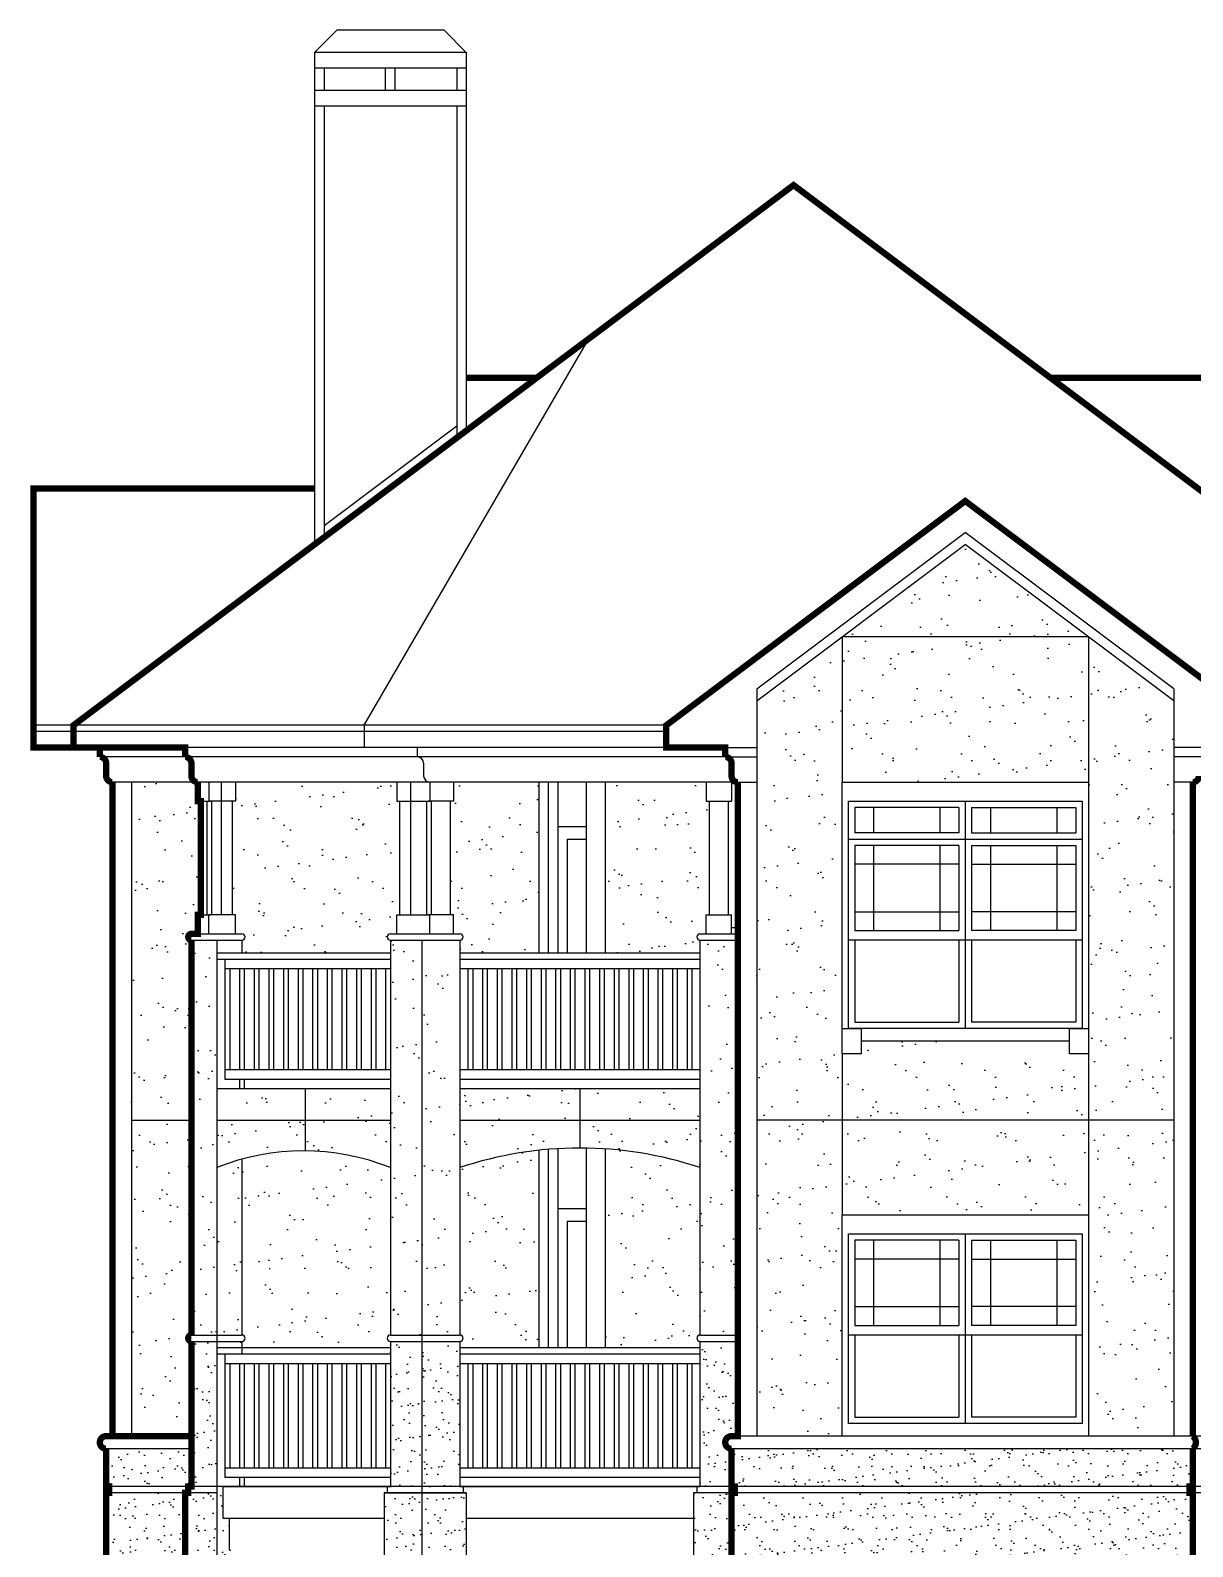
# Model space of a CAD drawing. Header units: inches. Extents: x 495 to 2623, y 393 to 2134.
# Drawn here: x 674.3 to 1042.3, y 733 to 1213 of the extents above; entities that cross this region are included whole.
import ezdxf

# ---------------------------------------------------------------- set-up
doc = ezdxf.new("R2010")
doc.units = ezdxf.units.IN
doc.header["$LTSCALE"] = 0.5
doc.header["$MEASUREMENT"] = 0
for name, color, linetype in [('A-ANNO-NOTE', 7, 'Continuous'), ('A-DOOR', 3, 'Continuous'), ('A-ELEV', 2, 'Continuous'), ('A-ELEV-OTLN', 5, 'Continuous'), ('A-ELEV-PATT', 8, 'Continuous'), ('A-GLAZ-FULL', 3, 'Continuous')]:
    doc.layers.add(name, color=color, linetype=linetype)
doc.styles.add('NOTE', font='romans.shx', dxfattribs={"width": 0.9})
doc.dimstyles.new('STANDARD-96', dxfattribs={"dimscale": 96, "dimtxt": 0.09375, "dimasz": 0.09375, "dimexe": 0.0625, "dimexo": 0.0625, "dimgap": 0.03125, "dimtad": 1, "dimdec": 4, "dimzin": 3, "dimdsep": 46, "dimlunit": 4, "dimtxsty": 'NOTE', "dimcen": 0, "dimadec": 0, "dimazin": 0, "dimtfac": 0.7, "dimtdec": 4, "dimtmove": 2, "dimatfit": 3, "dimfxl": 0, "dimfrac": 1, "dimtolj": 1, "dimtzin": 0, "dimarcsym": 0})

msp = doc.modelspace()

# ---------------------------------------------------------------- hatches: boundary and pattern name
at = {"layer": 'A-ELEV-PATT'}
h = msp.add_hatch(dxfattribs=at)
h.set_pattern_fill('AR-SAND', color=256, scale=8, style=0)
h.paths.add_polyline_path([(970.30977, 1050.2165), (931.30977, 1020.9665), (1009.30977, 1020.9665)])
h.paths.add_polyline_path([(1009.30977, 1020.9665), (931.30977, 1020.9665), (931.30977, 974.9665), (1009.30977, 974.9665)])
h.paths.add_polyline_path([(931.30977, 1020.9665), (904.30977, 1000.7165), (904.30977, 867.9665), (931.30977, 867.9665), (931.30977, 888.9665), (931.30977, 896.9665), (931.30977, 974.9665)])
h.paths.add_polyline_path([(1009.30977, 888.9665), (1003.30977, 888.9665), (1003.30977, 892.9665), (937.30977, 892.9665), (937.30977, 888.9665), (931.30977, 888.9665), (931.30977, 867.9665), (1009.30977, 867.9665)])
h.paths.add_polyline_path([(1036.30977, 1000.7165), (1009.30977, 1020.9665), (1009.30977, 974.9665), (1009.30977, 892.9665), (1009.30977, 888.9665), (1009.30977, 867.9665), (1036.30977, 867.9665)])
h = msp.add_hatch(dxfattribs=at)
h.set_pattern_fill('AR-SAND', color=256, scale=8, style=0)
h.paths.add_polyline_path([(725.30977, 924.9665, -1), (725.30977, 926.9665), (727.30977, 926.9665), (727.30977, 932.9665), (728.30977, 932.9665), (728.30977, 968.9665), (727.30977, 968.9665), (727.30977, 974.9665), (706.30977, 974.9665), (706.30977, 867.9665), (725.30977, 867.9665)])
h = msp.add_hatch(dxfattribs=at)
h.set_pattern_fill('AR-SAND', color=256, scale=8, style=0)
h.paths.add_polyline_path([(791.30977, 968.9665), (790.30977, 968.9665), (790.30977, 974.9665), (739.30977, 974.9665), (739.30977, 968.9665), (738.30977, 968.9665), (738.30977, 932.9665), (739.30977, 932.9665), (739.30977, 926.9665), (741.30977, 926.9665, -1), (741.30977, 924.9665), (741.30977, 920.9665), (788.30977, 920.9665), (788.30977, 924.9665, -1), (788.30977, 926.9665), (790.30977, 926.9665), (790.30977, 932.9665), (791.30977, 932.9665)])
h = msp.add_hatch(dxfattribs=at)
h.set_pattern_fill('AR-SAND', color=256, scale=8, style=0)
h.paths.add_polyline_path([(835.30977, 974.9665), (808.30977, 974.9665), (808.30977, 968.9665), (807.30977, 968.9665), (807.30977, 932.9665), (808.30977, 932.9665), (808.30977, 926.9665), (810.30977, 926.9665, -1), (810.30977, 924.9665), (810.30977, 920.9665), (835.30977, 920.9665)])
h = msp.add_hatch(dxfattribs=at)
h.set_pattern_fill('AR-SAND', color=256, scale=8, style=0)
h.paths.add_polyline_path([(889.30977, 968.9665), (888.30977, 968.9665), (888.30977, 974.9665), (856.30977, 974.9665), (856.30977, 920.9665), (886.30977, 920.9665), (886.30977, 924.9665, -1), (886.30977, 926.9665), (888.30977, 926.9665), (888.30977, 932.9665), (889.30977, 932.9665)])
h = msp.add_hatch(dxfattribs=at)
h.set_pattern_fill('AR-SAND', color=256, scale=8, style=0)
h.paths.add_polyline_path([(733.30977, 924.9665), (725.30977, 924.9665), (725.30977, 799.9665), (733.30977, 799.9665)])
h.paths.add_polyline_path([(741.30977, 855.64595, 0.028481622), (733.30977, 852.9665), (733.30977, 799.9665), (741.30977, 799.9665)])
h = msp.add_hatch(dxfattribs=at)
h.set_pattern_fill('AR-SAND', color=256, scale=8, style=0)
h.paths.add_polyline_path([(798.30977, 924.9665), (788.30977, 924.9665), (788.30977, 799.9665), (798.30977, 799.9665)])
h.paths.add_polyline_path([(810.30977, 924.9665), (798.30977, 924.9665), (798.30977, 799.9665), (810.30977, 799.9665)])
h = msp.add_hatch(dxfattribs=at)
h.set_pattern_fill('AR-SAND', color=256, scale=8, style=0)
h.paths.add_polyline_path([(898.30977, 924.9665), (886.30977, 924.9665), (886.30977, 799.9665), (898.30977, 799.9665)])
h = msp.add_hatch(dxfattribs=at)
h.set_pattern_fill('AR-SAND', color=256, scale=8, style=0)
h.paths.add_polyline_path([(761.30977, 877.9665), (733.30977, 877.9665), (733.30977, 867.9665), (761.30977, 867.9665)])
h.paths.add_polyline_path([(761.30977, 867.9665), (733.30977, 867.9665), (733.30977, 852.9665, -0.097023171), (761.30977, 858.25554)])
h.paths.add_polyline_path([(788.30977, 867.9665), (761.30977, 867.9665), (761.30977, 858.25554, -0.093619345), (788.30977, 852.9665)])
h.paths.add_polyline_path([(788.30977, 877.9665), (761.30977, 877.9665), (761.30977, 867.9665), (788.30977, 867.9665)])
h = msp.add_hatch(dxfattribs=at)
h.set_pattern_fill('AR-SAND', color=256, scale=8, style=0)
h.paths.add_polyline_path([(848.30977, 877.9665), (810.30977, 877.9665), (810.30977, 867.9665), (848.30977, 867.9665)])
h.paths.add_polyline_path([(848.30977, 859.14208), (848.30977, 867.9665), (810.30977, 867.9665), (810.30977, 852.9665, -0.080727994)])
h.paths.add_polyline_path([(886.30977, 867.9665), (848.30977, 867.9665), (848.30977, 859.14208, -0.080727994), (886.30977, 852.9665)])
h.paths.add_polyline_path([(886.30977, 877.9665), (848.30977, 877.9665), (848.30977, 867.9665), (886.30977, 867.9665)])
h = msp.add_hatch(dxfattribs=at)
h.set_pattern_fill('AR-SAND', color=256, scale=8, style=0)
h.paths.add_polyline_path([(725.30977, 867.9665), (706.30977, 867.9665), (706.30977, 767.9665), (725.30977, 767.9665), (725.30977, 797.9665, -1), (725.30977, 799.9665)])
h = msp.add_hatch(dxfattribs=at)
h.set_pattern_fill('AR-SAND', color=256, scale=8, style=0)
h.paths.add_polyline_path([(1036.30977, 867.9665), (1009.30977, 867.9665), (1009.30977, 837.9665), (1009.30977, 767.9665), (1036.30977, 767.9665)])
h.paths.add_polyline_path([(1009.30977, 867.9665), (931.30977, 867.9665), (931.30977, 837.9665), (1009.30977, 837.9665)])
h.paths.add_polyline_path([(931.30977, 837.9665), (931.30977, 867.9665), (904.30977, 867.9665), (904.30977, 767.9665), (931.30977, 767.9665)])
h = msp.add_hatch(dxfattribs=at)
h.set_pattern_fill('AR-SAND', color=256, scale=8, style=0)
h.paths.add_polyline_path([(788.30977, 852.9665, 0.163015165), (741.30977, 855.64595), (741.30977, 799.9665, -1), (741.30977, 797.9665), (741.30977, 795.9665), (788.30977, 795.9665), (788.30977, 797.9665, -1), (788.30977, 799.9665)])
h = msp.add_hatch(dxfattribs=at)
h.set_pattern_fill('AR-SAND', color=256, scale=8, style=0)
h.paths.add_polyline_path([(835.30977, 858.43583, 0.053467581), (810.30977, 852.9665), (810.30977, 799.9665, -1), (810.30977, 797.9665), (810.30977, 795.9665), (835.30977, 795.9665)])
h = msp.add_hatch(dxfattribs=at)
h.set_pattern_fill('AR-SAND', color=256, scale=8, style=0)
h.paths.add_polyline_path([(886.30977, 852.9665, 0.06396128), (856.30977, 858.87511), (856.30977, 795.9665), (886.30977, 795.9665), (886.30977, 797.9665, -1), (886.30977, 799.9665)])
h = msp.add_hatch(dxfattribs=at)
h.set_pattern_fill('AR-SAND', color=256, scale=4, style=0)
h.paths.add_polyline_path([(733.30977, 797.9665), (725.30977, 797.9665), (725.30977, 751.9665), (733.30977, 751.9665)])
h.paths.add_polyline_path([(741.30977, 797.9665), (733.30977, 797.9665), (733.30977, 795.9665), (741.30977, 795.9665)])
h = msp.add_hatch(dxfattribs=at)
h.set_pattern_fill('AR-SAND', color=256, scale=4, style=0)
h.paths.add_polyline_path([(798.30977, 797.9665), (788.30977, 797.9665), (788.30977, 751.9665), (798.30977, 751.9665)])
h.paths.add_polyline_path([(810.30977, 797.9665), (798.30977, 797.9665), (798.30977, 751.9665), (810.30977, 751.9665)])
h.paths.add_polyline_path([(798.30977, 749.9665), (786.30977, 749.9665), (786.30977, 717.9665), (798.30977, 717.9665)])
h.paths.add_polyline_path([(812.30977, 749.9665), (798.30977, 749.9665), (798.30977, 717.9665), (812.30977, 717.9665)])
h.paths.add_polyline_path([(798.30977, 715.9665), (786.30977, 715.9665), (786.30977, 626.9665), (798.30977, 626.9665)])
h.paths.add_polyline_path([(812.30977, 715.9665), (798.30977, 715.9665), (798.30977, 626.9665), (812.30977, 626.9665)])
h = msp.add_hatch(dxfattribs=at)
h.set_pattern_fill('AR-SAND', color=256, scale=4, style=0)
h.paths.add_polyline_path([(898.30977, 797.9665), (886.30977, 797.9665), (886.30977, 751.9665), (896.30977, 751.9665), (896.30977, 763.9665, -1), (896.30977, 767.9665), (898.30977, 767.9665)])
h.paths.add_polyline_path([(896.30977, 749.9665), (884.30977, 749.9665), (884.30977, 717.9665), (896.30977, 717.9665)])
h.paths.add_polyline_path([(896.30977, 692.9665), (897.30977, 692.9665), (897.30977, 694.9665), (896.30977, 694.9665), (896.30977, 715.9665), (884.30977, 715.9665), (884.30977, 626.9665), (896.30977, 626.9665), (896.30977, 646.9665), (897.30977, 646.9665), (897.30977, 648.9665), (896.30977, 648.9665), (896.30977, 668.9665), (897.30977, 668.9665), (897.30977, 670.9665), (896.30977, 670.9665)])
h = msp.add_hatch(dxfattribs=at)
h.set_pattern_fill('AR-SAND', color=256, scale=4, style=0)
h.paths.add_polyline_path([(733.30977, 749.9665), (723.30977, 749.9665), (723.30977, 717.9665), (733.30977, 717.9665)])
h.paths.add_polyline_path([(733.30977, 715.9665), (723.30977, 715.9665), (723.30977, 694.9665), (724.30977, 694.9665), (724.30977, 692.9665), (723.30977, 692.9665), (723.30977, 670.9665), (724.30977, 670.9665), (724.30977, 668.9665), (723.30977, 668.9665), (723.30977, 648.9665), (724.30977, 648.9665), (724.30977, 646.9665), (723.30977, 646.9665), (723.30977, 626.9665), (733.30977, 626.9665)])
h.paths.add_polyline_path([(742.30977, 715.9665), (733.30977, 715.9665), (733.30977, 626.9665), (737.30977, 626.9665), (737.30977, 630.9665), (739.30977, 630.9665), (739.30977, 661.9665), (737.30977, 661.9665), (737.30977, 666.9665), (742.30977, 666.9665)])
h.paths.add_polyline_path([(742.30977, 731.9665), (737.30977, 731.9665), (737.30977, 741.9665), (735.30977, 741.9665), (735.30977, 751.9665), (733.30977, 751.9665), (733.30977, 717.9665), (742.30977, 717.9665)])
h.paths.add_polyline_path([(723.30977, 749.9665), (698.30977, 749.9665), (698.30977, 717.9665), (723.30977, 717.9665)])
h.paths.add_polyline_path([(723.30977, 715.9665), (698.30977, 715.9665), (698.30977, 694.9665), (723.30977, 694.9665)])
h.paths.add_polyline_path([(723.30977, 692.9665), (698.30977, 692.9665), (698.30977, 670.9665), (723.30977, 670.9665)])
h.paths.add_polyline_path([(723.30977, 668.9665), (698.30977, 668.9665), (698.30977, 648.9665), (723.30977, 648.9665)])
h.paths.add_polyline_path([(723.30977, 646.9665), (698.30977, 646.9665), (698.30977, 626.9665), (723.30977, 626.9665)])
h.paths.add_polyline_path([(725.30977, 763.9665), (698.30977, 763.9665), (698.30977, 751.9665), (725.30977, 751.9665)])
h = msp.add_hatch(dxfattribs=at)
h.set_pattern_fill('AR-SAND', color=256, scale=4, style=0)
h.paths.add_polyline_path([(1042.30977, 763.9665), (896.30977, 763.9665), (896.30977, 751.9665), (1042.30977, 751.9665)])
h.paths.add_polyline_path([(1042.30977, 749.9665), (896.30977, 749.9665), (896.30977, 717.9665), (931.30977, 717.9665), (931.30977, 719.9665), (931.30977, 727.9665), (967.30977, 727.9665), (967.30977, 732.9665), (973.30977, 732.9665), (973.30977, 727.9665), (1009.30977, 727.9665), (1009.30977, 719.9665), (1009.30977, 717.9665), (1042.30977, 717.9665)])
h.paths.add_polyline_path([(931.30977, 715.9665), (896.30977, 715.9665), (896.30977, 694.9665), (931.30977, 694.9665)])
h.paths.add_polyline_path([(931.30977, 692.9665), (896.30977, 692.9665), (896.30977, 670.9665), (931.30977, 670.9665)])
h.paths.add_polyline_path([(931.30977, 668.9665), (896.30977, 668.9665), (896.30977, 648.9665), (931.30977, 648.9665)])
h.paths.add_polyline_path([(1042.30977, 646.9665), (1009.30977, 646.9665), (1009.30977, 643.9665), (1009.30977, 640.9665), (931.30977, 640.9665), (931.30977, 643.9665), (931.30977, 646.9665), (896.30977, 646.9665), (896.30977, 626.9665), (1042.30977, 626.9665)])
h.paths.add_polyline_path([(1042.30977, 668.9665), (1009.30977, 668.9665), (1009.30977, 648.9665), (1042.30977, 648.9665)])
h.paths.add_polyline_path([(1042.30977, 692.9665), (1009.30977, 692.9665), (1009.30977, 670.9665), (1042.30977, 670.9665)])
h.paths.add_polyline_path([(1042.30977, 715.9665), (1009.30977, 715.9665), (1009.30977, 694.9665), (1042.30977, 694.9665)])

# ---------------------------------------------------------------- linework, layer by layer
at = {"layer": 'A-DOOR'}
for p, q in [((838.30977, 974.9665), (838.30977, 920.9665)), ((841.30977, 974.9665), (841.30977, 920.9665)), ((841.30977, 960.9665), (850.30977, 960.9665)), ((844.30977, 956.9665), (844.30977, 920.9665)), ((844.30977, 956.9665), (850.30977, 956.9665)), ((838.30977, 858.72468), (838.30977, 795.9665)), ((841.30977, 858.93773), (841.30977, 795.9665)), ((841.30977, 839.9665), (850.30977, 839.9665)), ((844.30977, 835.9665), (850.30977, 835.9665)), ((844.30977, 835.9665), (844.30977, 795.9665))]:
    msp.add_line(p, q, dxfattribs=at)
at = {"layer": 'A-ELEV'}
for p, q in [((764.30977, 1205.9665), (771.30977, 1212.9665)), ((805.30977, 1212.9665), (771.30977, 1212.9665)), ((812.30977, 1205.9665), (805.30977, 1212.9665)), ((812.30977, 1205.9665), (764.30977, 1205.9665)), ((764.30977, 1205.9665), (764.30977, 1050.22931)), ((812.30977, 1205.9665), (812.30977, 1086.22931)), ((812.30977, 1200.9665), (764.30977, 1200.9665)), ((767.30977, 1200.9665), (767.30977, 1193.9665)), ((786.80977, 1193.9665), (786.80977, 1200.9665)), ((789.80977, 1193.9665), (789.80977, 1200.9665)), ((809.30977, 1200.9665), (809.30977, 1193.9665)), ((812.30977, 1193.9665), (764.30977, 1193.9665)), ((812.30977, 1188.9665), (764.30977, 1188.9665)), ((767.30977, 1188.9665), (767.30977, 1052.47931)), ((809.30977, 1188.9665), (809.30977, 1083.97931)), ((779.95936, 992.9665), (851.12873, 1115.34353)), ((767.30977, 1056.22931), (809.30977, 1087.72931)), ((904.30977, 1004.4665), (970.30977, 1053.9665)), ((1036.30977, 1004.4665), (970.30977, 1053.9665)), ((904.30977, 1000.7165), (970.30977, 1050.2165)), ((1036.30977, 1000.7165), (970.30977, 1050.2165)), ((931.30977, 1020.9665), (931.30977, 974.9665)), ((1009.30977, 1020.9665), (931.30977, 1020.9665)), ((1009.30977, 1020.9665), (1009.30977, 974.9665)), ((904.30977, 1004.4665), (904.30977, 767.9665)), ((1036.30977, 1004.4665), (1036.30977, 767.9665)), ((875.64311, 992.9665), (675.30977, 992.9665)), ((875.64311, 990.9665), (675.30977, 990.9665)), ((779.95936, 992.9665), (779.95936, 985.9665)), ((894.30977, 985.9665), (723.30977, 985.9665)), ((796.80977, 985.9665), (796.80977, 982.9665)), ((894.30977, 985.9665), (904.30977, 985.9665)), ((1046.30977, 985.9665), (1036.30977, 985.9665)), ((894.30977, 982.9665), (696.30977, 982.9665)), ((798.80977, 980.9665), (798.80977, 976.9665)), ((894.30977, 982.9665), (904.30977, 982.9665)), ((1046.30977, 982.9665), (1036.30977, 982.9665)), ((898.30977, 974.9665), (700.30977, 974.9665)), ((706.30977, 974.9665), (706.30977, 767.9665)), ((730.80977, 974.9665), (730.80977, 968.9665)), ((734.80977, 932.9665), (734.80977, 974.9665)), ((739.30977, 974.9665), (739.30977, 968.9665)), ((790.30977, 974.9665), (790.30977, 968.9665)), ((794.80977, 932.9665), (794.80977, 974.9665)), ((800.80977, 974.9665), (800.80977, 968.9665)), ((808.30977, 974.9665), (808.30977, 968.9665)), ((835.30977, 974.9665), (835.30977, 920.9665)), ((850.30977, 974.9665), (850.30977, 920.9665)), ((856.30977, 974.9665), (856.30977, 920.9665)), ((888.30977, 974.9665), (888.30977, 968.9665)), ((896.30977, 974.9665), (896.30977, 968.9665)), ((898.30977, 974.9665), (904.30977, 974.9665)), ((1042.30977, 974.9665), (1036.30977, 974.9665)), ((728.30977, 968.9665), (731.30977, 968.9665)), ((730.30977, 932.9665), (730.30977, 968.9665)), ((739.30977, 968.9665), (730.80977, 968.9665)), ((731.80977, 932.9665), (731.80977, 968.9665)), ((738.30977, 932.9665), (738.30977, 968.9665)), ((790.30977, 968.9665), (800.80977, 968.9665)), ((791.30977, 932.9665), (791.30977, 968.9665)), ((799.80977, 932.9665), (799.80977, 968.9665)), ((808.30977, 968.9665), (800.30977, 968.9665)), ((801.30977, 932.9665), (801.30977, 968.9665)), ((807.30977, 932.9665), (807.30977, 968.9665)), ((888.30977, 968.9665), (896.30977, 968.9665)), ((889.30977, 932.9665), (889.30977, 968.9665)), ((895.30977, 932.9665), (895.30977, 968.9665)), ((728.30977, 932.9665), (731.30977, 932.9665)), ((730.80977, 926.9665), (730.80977, 932.9665)), ((739.30977, 932.9665), (730.80977, 932.9665)), ((739.30977, 926.9665), (739.30977, 932.9665)), ((790.30977, 932.9665), (800.80977, 932.9665)), ((790.30977, 926.9665), (790.30977, 932.9665)), ((808.30977, 932.9665), (800.30977, 932.9665)), ((800.80977, 926.9665), (800.80977, 932.9665)), ((808.30977, 926.9665), (808.30977, 932.9665)), ((888.30977, 932.9665), (896.30977, 932.9665)), ((888.30977, 926.9665), (888.30977, 932.9665)), ((896.30977, 926.9665), (896.30977, 932.9665)), ((727.30977, 926.9665), (741.30977, 926.9665)), ((788.30977, 926.9665), (810.30977, 926.9665)), ((886.30977, 926.9665), (898.30977, 926.9665)), ((896.30977, 928.9665), (898.30977, 928.9665)), ((725.30977, 924.9665), (741.30977, 924.9665)), ((733.30977, 924.9665), (733.30977, 618.9665)), ((741.30977, 924.9665), (741.30977, 920.9665)), ((788.30977, 924.9665), (810.30977, 924.9665)), ((788.30977, 924.9665), (788.30977, 799.9665)), ((798.30977, 924.9665), (798.30977, 618.9665)), ((810.30977, 924.9665), (810.30977, 879.9665)), ((810.30977, 924.9665), (810.30977, 799.9665)), ((886.30977, 924.9665), (898.30977, 924.9665)), ((886.30977, 924.9665), (886.30977, 799.9665)), ((733.30977, 920.9665), (788.30977, 920.9665)), ((733.30977, 918.9665), (788.30977, 918.9665)), ((735.93477, 918.9665), (735.93477, 880.9665)), ((810.30977, 920.9665), (886.30977, 920.9665)), ((810.30977, 918.9665), (886.30977, 918.9665)), ((735.93477, 915.9665), (788.30977, 915.9665)), ((737.43477, 915.9665), (737.43477, 883.9665)), ((740.55977, 915.9665), (740.55977, 883.9665)), ((742.05977, 915.9665), (742.05977, 883.9665)), ((745.18477, 915.9665), (745.18477, 883.9665)), ((746.68477, 915.9665), (746.68477, 883.9665)), ((749.80977, 915.9665), (749.80977, 883.9665)), ((751.30977, 915.9665), (751.30977, 883.9665)), ((754.43477, 915.9665), (754.43477, 883.9665)), ((755.93477, 915.9665), (755.93477, 883.9665)), ((759.05977, 915.9665), (759.05977, 883.9665)), ((760.55977, 915.9665), (760.55977, 883.9665)), ((763.68477, 915.9665), (763.68477, 883.9665)), ((765.18477, 915.9665), (765.18477, 883.9665)), ((768.30977, 915.9665), (768.30977, 883.9665)), ((769.80977, 915.9665), (769.80977, 883.9665)), ((772.93477, 915.9665), (772.93477, 883.9665)), ((774.43477, 915.9665), (774.43477, 883.9665)), ((777.55977, 915.9665), (777.55977, 883.9665)), ((779.05977, 915.9665), (779.05977, 883.9665)), ((782.18477, 915.9665), (782.18477, 883.9665)), ((783.68477, 915.9665), (783.68477, 883.9665)), ((786.80977, 915.9665), (786.80977, 883.9665)), ((810.30977, 915.9665), (886.30977, 915.9665)), ((812.87227, 915.9665), (812.87227, 883.9665)), ((814.37227, 915.9665), (814.37227, 883.9665)), ((817.49727, 915.9665), (817.49727, 883.9665)), ((818.99727, 915.9665), (818.99727, 883.9665)), ((822.12227, 915.9665), (822.12227, 883.9665)), ((823.62227, 915.9665), (823.62227, 883.9665)), ((826.74727, 915.9665), (826.74727, 883.9665)), ((828.24727, 915.9665), (828.24727, 883.9665)), ((831.37227, 915.9665), (831.37227, 883.9665)), ((832.87227, 915.9665), (832.87227, 883.9665)), ((835.99727, 915.9665), (835.99727, 883.9665)), ((837.49727, 915.9665), (837.49727, 883.9665)), ((840.62227, 915.9665), (840.62227, 883.9665)), ((842.12227, 915.9665), (842.12227, 883.9665)), ((845.24727, 915.9665), (845.24727, 883.9665)), ((846.74727, 915.9665), (846.74727, 883.9665)), ((849.87227, 915.9665), (849.87227, 883.9665)), ((851.37227, 915.9665), (851.37227, 883.9665)), ((854.49727, 915.9665), (854.49727, 883.9665)), ((855.99727, 915.9665), (855.99727, 883.9665)), ((859.12227, 915.9665), (859.12227, 883.9665)), ((860.62227, 915.9665), (860.62227, 883.9665)), ((863.74727, 915.9665), (863.74727, 883.9665)), ((865.24727, 915.9665), (865.24727, 883.9665)), ((868.37227, 915.9665), (868.37227, 883.9665)), ((869.87227, 915.9665), (869.87227, 883.9665)), ((872.99727, 915.9665), (872.99727, 883.9665)), ((874.49727, 915.9665), (874.49727, 883.9665)), ((877.62227, 915.9665), (877.62227, 883.9665)), ((879.12227, 915.9665), (879.12227, 883.9665)), ((882.24727, 915.9665), (882.24727, 883.9665)), ((883.74727, 915.9665), (883.74727, 883.9665)), ((931.30977, 888.9665), (931.30977, 837.9665)), ((1009.30977, 888.9665), (1009.30977, 837.9665)), ((735.93477, 883.9665), (788.30977, 883.9665)), ((810.30977, 883.9665), (886.30977, 883.9665)), ((735.93477, 880.9665), (788.30977, 880.9665)), ((740.55977, 880.9665), (740.55977, 877.9665)), ((742.05977, 880.9665), (742.05977, 877.9665)), ((810.30977, 880.9665), (886.30977, 880.9665)), ((733.30977, 877.9665), (788.30977, 877.9665)), ((761.30977, 877.9665), (761.30977, 858.25554)), ((810.30977, 877.9665), (886.30977, 877.9665)), ((848.30977, 877.9665), (848.30977, 859.14208)), ((706.30977, 867.9665), (725.30977, 867.9665)), ((733.30977, 867.9665), (788.30977, 867.9665)), ((810.30977, 867.9665), (886.30977, 867.9665)), ((1036.30977, 867.9665), (904.30977, 867.9665)), ((741.30977, 855.64595), (741.30977, 799.9665)), ((835.30977, 858.43583), (835.30977, 795.9665)), ((850.30977, 859.12541), (850.30977, 795.9665)), ((856.30977, 858.87511), (856.30977, 795.9665)), ((725.30977, 799.9665), (741.30977, 799.9665)), ((725.30977, 797.9665), (741.30977, 797.9665)), ((741.30977, 797.9665), (741.30977, 793.9665)), ((788.30977, 799.9665), (810.30977, 799.9665)), ((788.30977, 797.9665), (810.30977, 797.9665)), ((788.30977, 797.9665), (788.30977, 751.9665)), ((810.30977, 797.9665), (810.30977, 751.9665)), ((886.30977, 799.9665), (898.30977, 799.9665)), ((886.30977, 797.9665), (898.30977, 797.9665)), ((886.30977, 797.9665), (886.30977, 751.9665)), ((733.30977, 795.9665), (788.30977, 795.9665)), ((733.30977, 793.9665), (788.30977, 793.9665)), ((735.93477, 793.9665), (735.93477, 754.9665)), ((810.30977, 795.9665), (886.30977, 795.9665)), ((810.30977, 793.9665), (886.30977, 793.9665)), ((735.93477, 790.9665), (788.30977, 790.9665)), ((737.43477, 790.9665), (737.43477, 757.9665)), ((740.55977, 790.9665), (740.55977, 757.9665)), ((742.05977, 790.9665), (742.05977, 757.9665)), ((745.18477, 790.9665), (745.18477, 757.9665)), ((746.68477, 790.9665), (746.68477, 757.9665)), ((749.80977, 790.9665), (749.80977, 757.9665)), ((751.30977, 790.9665), (751.30977, 757.9665)), ((754.43477, 790.9665), (754.43477, 757.9665)), ((755.93477, 790.9665), (755.93477, 757.9665)), ((759.05977, 790.9665), (759.05977, 757.9665)), ((760.55977, 790.9665), (760.55977, 757.9665)), ((763.68477, 790.9665), (763.68477, 757.9665)), ((765.18477, 790.9665), (765.18477, 757.9665)), ((768.30977, 790.9665), (768.30977, 757.9665)), ((769.80977, 790.9665), (769.80977, 757.9665)), ((772.93477, 790.9665), (772.93477, 757.9665)), ((774.43477, 790.9665), (774.43477, 757.9665)), ((777.55977, 790.9665), (777.55977, 757.9665)), ((779.05977, 790.9665), (779.05977, 757.9665)), ((782.18477, 790.9665), (782.18477, 757.9665)), ((783.68477, 790.9665), (783.68477, 757.9665)), ((786.80977, 790.9665), (786.80977, 757.9665)), ((810.30977, 790.9665), (886.30977, 790.9665)), ((812.87227, 790.9665), (812.87227, 757.9665)), ((814.37227, 790.9665), (814.37227, 757.9665)), ((817.49727, 790.9665), (817.49727, 757.9665)), ((818.99727, 790.9665), (818.99727, 757.9665)), ((822.12227, 790.9665), (822.12227, 757.9665)), ((823.62227, 790.9665), (823.62227, 757.9665)), ((826.74727, 790.9665), (826.74727, 757.9665)), ((828.24727, 790.9665), (828.24727, 757.9665)), ((831.37227, 790.9665), (831.37227, 757.9665)), ((832.87227, 790.9665), (832.87227, 757.9665)), ((835.99727, 790.9665), (835.99727, 757.9665)), ((837.49727, 790.9665), (837.49727, 757.9665)), ((840.62227, 790.9665), (840.62227, 757.9665)), ((842.12227, 790.9665), (842.12227, 757.9665)), ((845.24727, 790.9665), (845.24727, 757.9665)), ((846.74727, 790.9665), (846.74727, 757.9665)), ((849.87227, 790.9665), (849.87227, 757.9665)), ((851.37227, 790.9665), (851.37227, 757.9665)), ((854.49727, 790.9665), (854.49727, 757.9665)), ((855.99727, 790.9665), (855.99727, 757.9665)), ((859.12227, 790.9665), (859.12227, 757.9665)), ((860.62227, 790.9665), (860.62227, 757.9665)), ((863.74727, 790.9665), (863.74727, 757.9665)), ((865.24727, 790.9665), (865.24727, 757.9665)), ((868.37227, 790.9665), (868.37227, 757.9665)), ((869.87227, 790.9665), (869.87227, 757.9665)), ((872.99727, 790.9665), (872.99727, 757.9665)), ((874.49727, 790.9665), (874.49727, 757.9665)), ((877.62227, 790.9665), (877.62227, 757.9665)), ((879.12227, 790.9665), (879.12227, 757.9665)), ((882.24727, 790.9665), (882.24727, 757.9665)), ((883.74727, 790.9665), (883.74727, 757.9665)), ((698.30977, 763.9665), (698.30977, 751.9665)), ((725.30977, 763.9665), (698.30977, 763.9665)), ((1124.30977, 763.9665), (896.30977, 763.9665)), ((1124.30977, 767.9665), (898.30977, 767.9665)), ((735.93477, 757.9665), (788.30977, 757.9665)), ((735.93477, 754.9665), (788.30977, 754.9665)), ((740.55977, 754.9665), (740.55977, 751.9665)), ((742.05977, 754.9665), (742.05977, 751.9665)), ((810.30977, 757.9665), (886.30977, 757.9665)), ((810.30977, 754.9665), (886.30977, 754.9665)), ((724.30977, 751.9665), (698.30977, 751.9665)), ((723.30977, 749.9665), (698.30977, 749.9665)), ((733.30977, 749.9665), (724.30977, 749.9665)), ((1124.30977, 751.9665), (725.30977, 751.9665)), ((735.30977, 751.9665), (788.30977, 751.9665)), ((735.30977, 751.9665), (735.30977, 741.9665)), ((786.30977, 749.9665), (812.30977, 749.9665)), ((786.30977, 749.9665), (786.30977, 717.9665)), ((812.30977, 749.9665), (786.30977, 749.9665)), ((787.30977, 751.9665), (787.30977, 749.9665)), ((810.30977, 751.9665), (886.30977, 751.9665)), ((811.30977, 751.9665), (811.30977, 749.9665)), ((812.30977, 749.9665), (812.30977, 717.9665)), ((1124.30977, 749.9665), (884.30977, 749.9665)), ((884.30977, 749.9665), (884.30977, 717.9665)), ((885.30977, 751.9665), (885.30977, 749.9665)), ((735.30977, 741.9665), (786.30977, 741.9665)), ((737.30977, 741.9665), (737.30977, 731.9665)), ((812.30977, 741.9665), (884.30977, 741.9665))]:
    msp.add_line(p, q, dxfattribs=at)
for centre, radius, start, end in [((796.80977, 980.9665), 2, 0, 90), ((800.80977, 976.9665), 2, 180, 270), ((741.30977, 925.9665), 1, 270, 90), ((788.30977, 925.9665), 1, 90, 270), ((810.30977, 925.9665), 1, 270, 90), ((886.30977, 925.9665), 1, 90, 270), ((760.80977, 784.14247), 74.11476, 68.219846, 111.780154), ((848.30977, 739.14208), 120, 71.5385417, 108.4614583), ((741.30977, 798.9665), 1, 270, 90), ((788.30977, 798.9665), 1, 90, 270), ((810.30977, 798.9665), 1, 270, 90), ((886.30977, 798.9665), 1, 90, 270)]:
    msp.add_arc(centre, radius, start, end, dxfattribs=at)
at = {"layer": 'A-ELEV-OTLN', "const_width": 2}
for points in [[(723.30977, 717.9665), (723.30977, 749.9665), (724.30977, 749.9665), (724.30977, 751.9665), (725.30977, 751.9665), (725.30977, 797.9665, -1), (725.30977, 799.9665), (725.30977, 924.9665, -1), (725.30977, 926.9665), (727.30977, 926.9665), (727.30977, 932.9665), (728.30977, 932.9665), (728.30977, 968.9665), (727.30977, 968.9665), (727.30977, 974.9665, -0.414213562), (725.30977, 976.9665), (725.30977, 980.9665, 0.414213562), (723.30977, 982.9665), (723.30977, 985.9665), (687.95936, 985.9665), (687.95936, 992.9665), (915.95936, 1163.9665), (1143.95936, 992.9665)], [(764.30977, 1067.9665), (675.30977, 1067.9665), (675.30977, 985.9665), (696.30977, 985.9665), (696.30977, 982.9665, -0.414213562), (698.30977, 980.9665), (698.30977, 976.9665, 0.414213562), (700.30977, 974.9665), (700.30977, 767.9665)], [(896.30977, 717.9665), (896.30977, 749.9665), (897.30977, 749.9665), (897.30977, 751.9665), (896.30977, 751.9665), (896.30977, 763.9665, -1), (896.30977, 767.9665), (898.30977, 767.9665), (898.30977, 974.9665, -0.414213562), (896.30977, 976.9665), (896.30977, 980.9665, 0.414213562), (894.30977, 982.9665), (894.30977, 985.9665), (875.64311, 985.9665), (875.64311, 992.9665), (970.30977, 1063.9665), (1064.97644, 992.9665)], [(1044.30977, 976.9665, -0.414213562), (1042.30977, 974.9665), (1042.30977, 767.9665, -0.5), (1042.30977, 763.9665), (1042.30977, 751.9665), (1041.30977, 751.9665), (1041.30977, 749.9665), (1042.30977, 749.9665), (1042.30977, 717.9665)], [(725.30977, 767.9665), (698.30977, 767.9665, 1), (698.30977, 763.9665), (698.30977, 751.9665), (699.30977, 751.9665), (699.30977, 749.9665), (698.30977, 749.9665), (698.30977, 717.9665)]]:
    msp.add_lwpolyline(points, format="xyb", dxfattribs=at)
for points in [[(812.30977, 1102.9665), (834.62603, 1102.9665)], [(997.2927, 1102.9665), (1345.12603, 1102.9665)]]:
    msp.add_lwpolyline(points, dxfattribs=at)
at = {"layer": 'A-GLAZ-FULL'}
for p, q in [((968.30977, 966.9665), (935.30977, 966.9665)), ((935.30977, 966.9665), (935.30977, 958.9665)), ((941.30977, 966.9665), (941.30977, 958.9665)), ((962.30977, 966.9665), (962.30977, 958.9665)), ((968.30977, 966.9665), (968.30977, 958.9665)), ((970.30977, 968.9665), (970.30977, 896.9665)), ((972.30977, 966.9665), (1005.30977, 966.9665)), ((972.30977, 966.9665), (972.30977, 958.9665)), ((978.30977, 966.9665), (978.30977, 958.9665)), ((999.30977, 966.9665), (999.30977, 958.9665)), ((1005.30977, 966.9665), (1005.30977, 958.9665)), ((933.30977, 956.9665), (1007.30977, 956.9665)), ((968.30977, 958.9665), (935.30977, 958.9665)), ((972.30977, 958.9665), (1005.30977, 958.9665)), ((968.30977, 954.9665), (935.30977, 954.9665)), ((935.30977, 954.9665), (935.30977, 927.9665)), ((941.30977, 954.9665), (941.30977, 927.9665)), ((962.30977, 954.9665), (962.30977, 927.9665)), ((968.30977, 954.9665), (968.30977, 927.9665)), ((972.30977, 954.9665), (972.30977, 927.9665)), ((972.30977, 954.9665), (1005.30977, 954.9665)), ((978.30977, 954.9665), (978.30977, 927.9665)), ((999.30977, 954.9665), (999.30977, 927.9665)), ((1005.30977, 954.9665), (1005.30977, 927.9665)), ((968.30977, 948.9665), (935.30977, 948.9665)), ((972.30977, 948.9665), (1005.30977, 948.9665)), ((935.30977, 933.9665), (968.30977, 933.9665)), ((1005.30977, 933.9665), (972.30977, 933.9665)), ((935.30977, 927.9665), (968.30977, 927.9665)), ((1005.30977, 927.9665), (972.30977, 927.9665)), ((970.30977, 924.9665), (933.30977, 924.9665)), ((935.30977, 924.9665), (935.30977, 898.9665)), ((968.30977, 924.9665), (968.30977, 898.9665)), ((1007.30977, 924.9665), (970.30977, 924.9665)), ((972.30977, 924.9665), (972.30977, 898.9665)), ((1005.30977, 924.9665), (1005.30977, 898.9665)), ((935.30977, 898.9665), (968.30977, 898.9665)), ((1005.30977, 898.9665), (972.30977, 898.9665)), ((970.30977, 831.9665), (970.30977, 771.9665)), ((968.30977, 829.9665), (935.30977, 829.9665)), ((935.30977, 829.9665), (935.30977, 802.9665)), ((941.30977, 829.9665), (941.30977, 802.9665)), ((962.30977, 829.9665), (962.30977, 802.9665)), ((968.30977, 829.9665), (968.30977, 802.9665)), ((972.30977, 829.9665), (972.30977, 802.9665)), ((972.30977, 829.9665), (1005.30977, 829.9665)), ((978.30977, 829.9665), (978.30977, 802.9665)), ((999.30977, 829.9665), (999.30977, 802.9665)), ((1005.30977, 829.9665), (1005.30977, 802.9665)), ((968.30977, 823.9665), (935.30977, 823.9665)), ((972.30977, 823.9665), (1005.30977, 823.9665)), ((935.30977, 808.9665), (968.30977, 808.9665)), ((1005.30977, 808.9665), (972.30977, 808.9665)), ((935.30977, 802.9665), (968.30977, 802.9665)), ((1005.30977, 802.9665), (972.30977, 802.9665)), ((970.30977, 799.9665), (933.30977, 799.9665)), ((935.30977, 799.9665), (935.30977, 773.9665)), ((968.30977, 799.9665), (968.30977, 773.9665)), ((1007.30977, 799.9665), (970.30977, 799.9665)), ((972.30977, 799.9665), (972.30977, 773.9665)), ((1005.30977, 799.9665), (1005.30977, 773.9665)), ((935.30977, 773.9665), (968.30977, 773.9665)), ((1005.30977, 773.9665), (972.30977, 773.9665))]:
    msp.add_line(p, q, dxfattribs=at)
for points in [[(931.30977, 892.9665), (931.30977, 974.9665), (1009.30977, 974.9665), (1009.30977, 892.9665)], [(1003.30977, 892.9665), (937.30977, 892.9665)]]:
    msp.add_lwpolyline(points, dxfattribs=at)
for points in [[(933.30977, 968.9665), (1007.30977, 968.9665), (1007.30977, 896.9665), (933.30977, 896.9665)], [(937.30977, 888.9665), (931.30977, 888.9665), (931.30977, 896.9665), (937.30977, 896.9665)], [(1009.30977, 888.9665), (1003.30977, 888.9665), (1003.30977, 896.9665), (1009.30977, 896.9665)], [(931.30977, 837.9665), (1009.30977, 837.9665), (1009.30977, 767.9665), (931.30977, 767.9665)], [(933.30977, 831.9665), (1007.30977, 831.9665), (1007.30977, 771.9665), (933.30977, 771.9665)]]:
    msp.add_lwpolyline(points, close=True, dxfattribs=at)

# ---------------------------------------------------------------- leaders
at = {"layer": 'A-ANNO-NOTE'}
for points in [[(1094.13841, 747.44143), (1035.75222, 550.28483), (994.76871, 550.28483)], [(1111.30977, 733.9665), (1045.58826, 514.74813), (978.3753, 514.74813)]]:
    msp.add_leader(points, dimstyle='STANDARD-96', dxfattribs=at)

doc.saveas('drawing.dxf')
